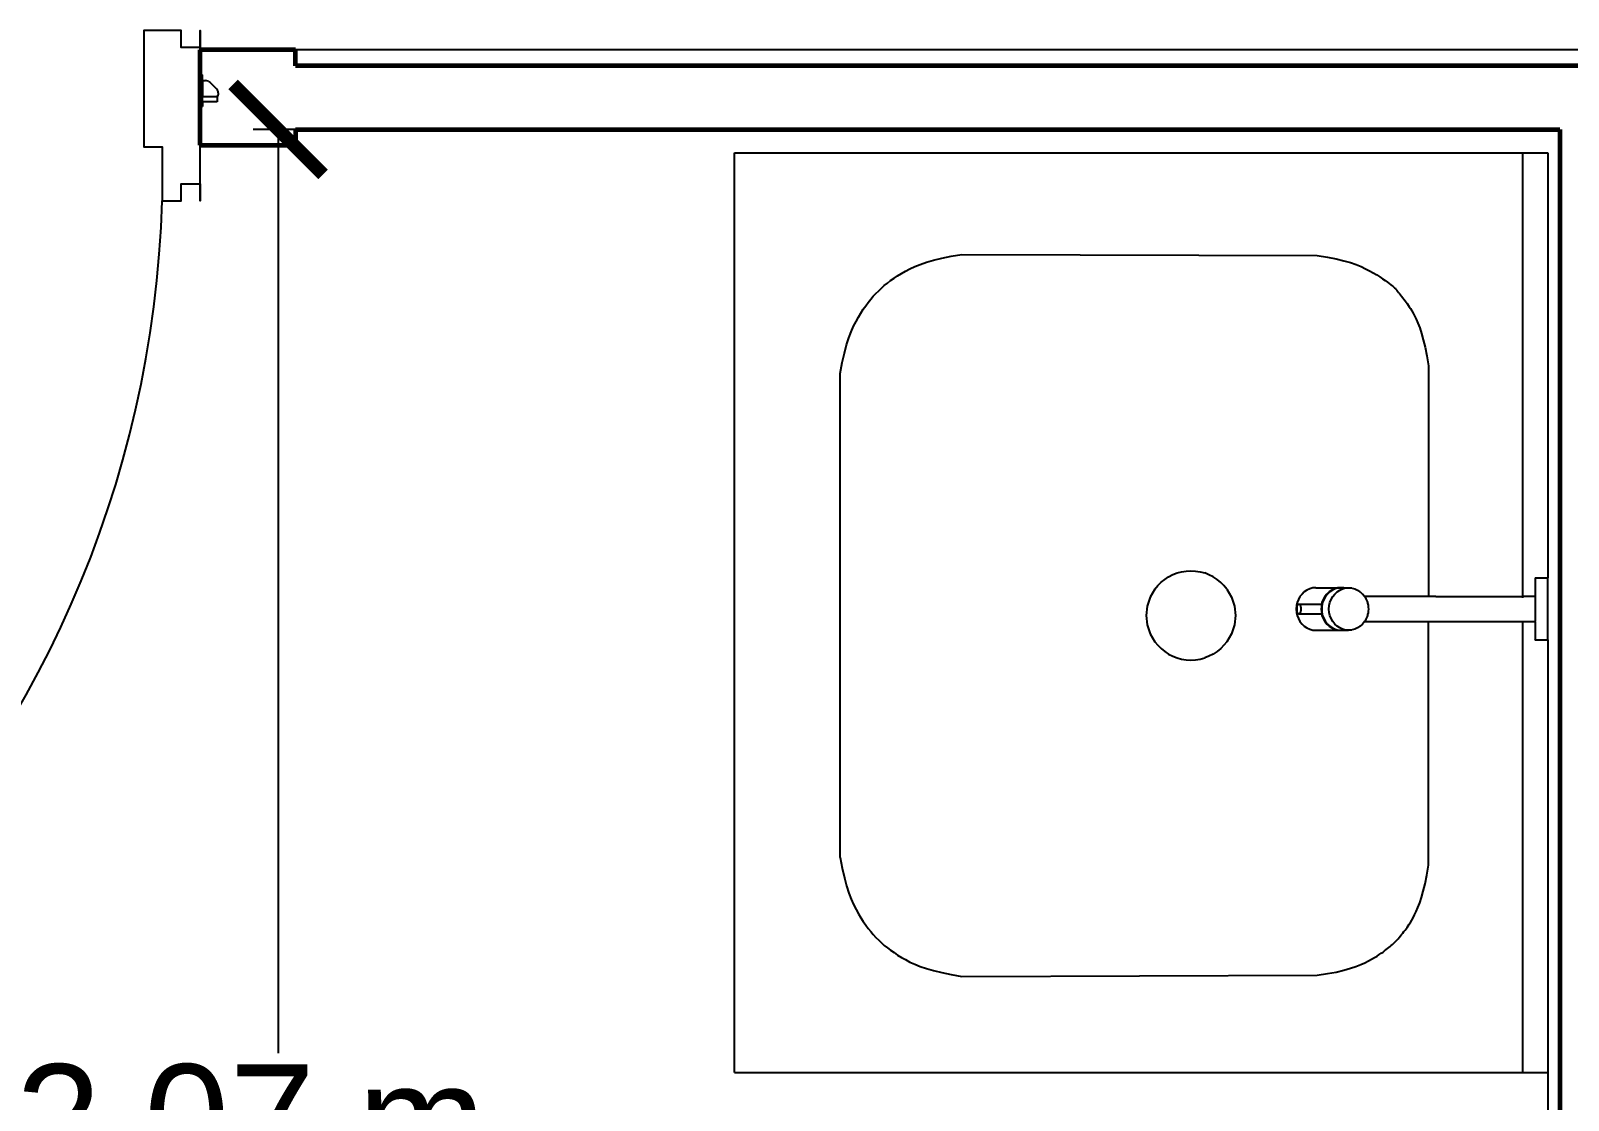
# Model space of a CAD drawing. Header units: metres. Extents: x 12.2 to 77.2, y 18.8 to 35.5.
# Drawn here: x 29.726 to 30.955, y 24.498 to 25.353 of the extents above; entities that cross this region are included whole.
import ezdxf

# ---------------------------------------------------------------- set-up
doc = ezdxf.new("R2010")
doc.units = ezdxf.units.M
doc.layers.get('Defpoints').update_dxf_attribs({"lineweight": 0})
doc.layers.add('0inne_gulv', color=7, linetype='Continuous', lineweight=13)
doc.layers.add('A-WALL', color=250, linetype='Continuous', lineweight=60)
doc.layers.add('Edges', color=7, linetype='Continuous')
doc.styles.add('TEXTS', font='swissl.ttf')
doc.dimstyles.new('Copy of DIMTEXT', dxfattribs={"dimscale": 0.3, "dimtxt": 0.22, "dimasz": 0.18, "dimexe": 0.05, "dimexo": 0.05, "dimgap": 0.05, "dimtad": 0, "dimzin": 1, "dimdsep": 46, "dimtxsty": 'TEXTS', "dimblk": 'ARCHTICK', "dimcen": 0.1, "dimclrd": 256, "dimclre": 6, "dimclrt": 7, "dimadec": 0, "dimazin": 0, "dimtfac": 0.15, "dimtix": 1, "dimtofl": 0, "dimtmove": 1, "dimatfit": 3, "dimldrblk": 'OPEN', "dimfxl": 1, "dimtolj": 1, "dimtzin": 0, "dimarcsym": 0})

# ---------------------------------------------------------------- blocks, each defined once
blk = doc.blocks.new('*U19')
blk.add_lwpolyline([(33.6, 1124.4, -0.396717), (966.4, 192)], format="xyb")
for points in [[(72, 192), (33.6, 192), (33.6, 1124.4), (72, 1124.4)], [(33.6, 192), (16.8, 192), (16.8, 192), (16.8, 192), (16.8, 192), (16.8, 177), (0, 177), (0, 190.9), (0, 40.9), (0, 55.9), (16.8, 55.9), (16.8, 40.9), (33.6, 40.9), (33.6, 40.9), (50, 40.9), (50, 144), (33.6, 144)], [(1000, 177), (1000, 192), (1000, 192), (1000, 40.9), (1000, 55.9), (983.2, 55.9), (983.2, 40.9), (966.4, 40.9), (966.4, 40.9), (950, 40.9), (950, 144), (966.4, 144), (966.4, 192), (983.2, 192), (983.2, 177)]]:
    blk.add_lwpolyline(points, close=True)
blk.add_lwpolyline([(33.6, 192), (72, 192)])
blk = doc.blocks.new('hyjnmu')
at = {"layer": 'Edges'}
for p, q in [((1051.659, 1739.2149), (1051.659, 1739.6149)), ((1051.659, 1739.6149), (1051.6731, 1739.6149)), ((1051.6731, 1739.6149), (1051.9985, 1739.6149)), ((1051.9985, 1739.6049), (1051.9985, 1739.6149)), ((1051.9988, 1739.6149), (1051.9985, 1739.6149)), ((1051.9985, 1739.6049), (1051.9988, 1739.6049)), ((1051.9998, 1739.6149), (1051.9988, 1739.6149)), ((1051.9988, 1739.6049), (1051.9998, 1739.6049)), ((1052.0013, 1739.6149), (1051.9998, 1739.6149)), ((1051.9998, 1739.6049), (1052.0013, 1739.6049)), ((1052.0033, 1739.6149), (1052.0013, 1739.6149)), ((1052.0013, 1739.6049), (1052.0033, 1739.6049)), ((1052.0059, 1739.6149), (1052.0033, 1739.6149)), ((1052.0033, 1739.6049), (1052.0059, 1739.6049)), ((1052.0088, 1739.6149), (1052.0059, 1739.6149)), ((1052.0059, 1739.6049), (1052.0088, 1739.6049)), ((1052.0122, 1739.6149), (1052.0088, 1739.6149)), ((1052.0088, 1739.6049), (1052.0122, 1739.6049)), ((1052.0158, 1739.6149), (1052.0122, 1739.6149)), ((1052.0122, 1739.6049), (1052.0135, 1739.6049)), ((1052.0135, 1739.6049), (1052.0136, 1739.6049)), ((1052.0135, 1739.6049), (1052.0135, 1739.5949)), ((1052.0136, 1739.6049), (1052.014, 1739.6049)), ((1052.014, 1739.6049), (1052.0146, 1739.6049)), ((1052.0146, 1739.6049), (1052.0154, 1739.6049)), ((1052.0154, 1739.6049), (1052.0158, 1739.6049)), ((1052.0196, 1739.6149), (1052.0158, 1739.6149)), ((1052.0158, 1739.6049), (1052.0164, 1739.6049)), ((1052.0164, 1739.6049), (1052.0176, 1739.6049)), ((1052.0176, 1739.6049), (1052.019, 1739.6049)), ((1052.019, 1739.6049), (1052.0196, 1739.6049)), ((1052.0235, 1739.6149), (1052.0196, 1739.6149)), ((1052.0196, 1739.6049), (1052.0204, 1739.6049)), ((1052.0204, 1739.6049), (1052.0219, 1739.6049)), ((1052.0219, 1739.6049), (1052.0235, 1739.6049)), ((1052.0274, 1739.6149), (1052.0235, 1739.6149)), ((1052.0235, 1739.6049), (1052.0251, 1739.6049)), ((1052.0235, 1739.6049), (1052.0235, 1739.6049)), ((1052.0251, 1739.6049), (1052.0266, 1739.6049)), ((1052.0266, 1739.6049), (1052.0274, 1739.6049)), ((1052.0313, 1739.6149), (1052.0274, 1739.6149)), ((1052.0274, 1739.6049), (1052.028, 1739.6049)), ((1052.028, 1739.6049), (1052.0294, 1739.6049)), ((1052.0294, 1739.6049), (1052.0306, 1739.6049)), ((1052.0306, 1739.6049), (1052.0313, 1739.6049)), ((1052.0349, 1739.6149), (1052.0313, 1739.6149)), ((1052.0313, 1739.6049), (1052.0316, 1739.6049)), ((1052.0316, 1739.6049), (1052.0324, 1739.6049)), ((1052.0324, 1739.6049), (1052.033, 1739.6049)), ((1052.0335, 1739.6049), (1052.033, 1739.6049)), ((1052.0335, 1739.5949), (1052.0335, 1739.6049)), ((1052.0335, 1739.6049), (1052.0349, 1739.6049)), ((1052.0382, 1739.6149), (1052.0349, 1739.6149)), ((1052.0349, 1739.6049), (1052.0382, 1739.6049)), ((1052.0412, 1739.6149), (1052.0382, 1739.6149)), ((1052.0382, 1739.6049), (1052.0412, 1739.6049)), ((1052.0438, 1739.6149), (1052.0412, 1739.6149)), ((1052.0412, 1739.6049), (1052.0438, 1739.6049)), ((1052.0458, 1739.6149), (1052.0438, 1739.6149)), ((1052.0438, 1739.6049), (1052.0458, 1739.6049)), ((1052.0473, 1739.6149), (1052.0458, 1739.6149)), ((1052.0458, 1739.6049), (1052.0473, 1739.6049)), ((1052.0482, 1739.6149), (1052.0473, 1739.6149)), ((1052.0473, 1739.6049), (1052.0482, 1739.6049)), ((1052.0482, 1739.6149), (1052.0485, 1739.6149)), ((1052.0485, 1739.6049), (1052.0482, 1739.6049)), ((1052.0485, 1739.6149), (1052.0485, 1739.6049)), ((1052.0485, 1739.6149), (1052.3731, 1739.6149)), ((1052.3731, 1739.6149), (1052.394, 1739.6149)), ((1052.394, 1739.6149), (1053.0663, 1739.6149)), ((1052.394, 1738.9649), (1052.394, 1739.6149)), ((1052.0135, 1739.5949), (1051.659, 1739.5949)), ((1052.0136, 1739.5949), (1052.0135, 1739.5949)), ((1052.0135, 1739.5253), (1052.0135, 1739.5949)), ((1052.0146, 1739.5949), (1052.014, 1739.5949)), ((1052.0335, 1739.5949), (1052.033, 1739.5949)), ((1052.394, 1739.5949), (1052.0335, 1739.5949)), ((1052.0335, 1739.5252), (1052.0335, 1739.5949)), ((1051.8292, 1739.5196), (1052.0135, 1739.5196)), ((1052.0135, 1739.5181), (1052.0134, 1739.5128)), ((1052.0135, 1739.5253), (1052.0135, 1739.5196)), ((1052.0135, 1739.5196), (1052.0135, 1739.5191)), ((1052.0135, 1739.5191), (1052.0135, 1739.5189)), ((1052.0135, 1739.5189), (1052.0135, 1739.5181)), ((1052.0334, 1739.5127), (1052.0335, 1739.5181)), ((1052.0335, 1739.5196), (1052.0335, 1739.5252)), ((1052.2281, 1739.5196), (1052.0335, 1739.5196)), ((1052.0335, 1739.5191), (1052.0335, 1739.5196)), ((1052.0335, 1739.5188), (1052.0335, 1739.5191)), ((1052.0335, 1739.5181), (1052.0335, 1739.5188)), ((1052.0134, 1739.5128), (1052.0135, 1739.4947)), ((1052.0335, 1739.4947), (1052.0334, 1739.5127)), ((1052.0135, 1739.4947), (1052.0135, 1739.4928)), ((1052.0335, 1739.4928), (1052.0335, 1739.4947)), ((1052.0135, 1739.4928), (1052.0135, 1739.4912)), ((1052.0135, 1739.4912), (1052.0135, 1739.4901)), ((1052.0135, 1739.4901), (1052.0135, 1739.4897)), ((1052.0135, 1739.4897), (1052.0135, 1739.4889)), ((1052.0135, 1739.4889), (1052.0135, 1739.488)), ((1052.0135, 1739.488), (1052.0135, 1739.4872)), ((1052.0135, 1739.4872), (1052.0135, 1739.4863)), ((1052.0135, 1739.4863), (1052.0135, 1739.4854)), ((1052.0135, 1739.4854), (1052.0135, 1739.4844)), ((1052.0135, 1739.4844), (1052.0135, 1739.4834)), ((1052.0135, 1739.4834), (1052.0135, 1739.4825)), ((1052.0135, 1739.4825), (1052.0135, 1739.4812)), ((1052.0135, 1739.4812), (1052.0135, 1739.4787)), ((1052.0335, 1739.4912), (1052.0335, 1739.4928)), ((1052.0335, 1739.4901), (1052.0335, 1739.4912)), ((1052.0335, 1739.4897), (1052.0335, 1739.4901)), ((1052.0335, 1739.4889), (1052.0335, 1739.4897)), ((1052.0335, 1739.488), (1052.0335, 1739.4889)), ((1052.0335, 1739.4872), (1052.0335, 1739.488)), ((1052.0335, 1739.4863), (1052.0335, 1739.4872)), ((1052.0335, 1739.4854), (1052.0335, 1739.4863)), ((1052.0335, 1739.4844), (1052.0335, 1739.4854)), ((1052.0335, 1739.4834), (1052.0335, 1739.4844)), ((1052.0335, 1739.4825), (1052.0335, 1739.4834)), ((1052.0335, 1739.4812), (1052.0335, 1739.4825)), ((1052.0335, 1739.4787), (1052.0335, 1739.4812)), ((1052.0135, 1739.4685), (1052.0115, 1739.4669)), ((1052.0135, 1739.4787), (1052.0135, 1739.4751)), ((1052.0135, 1739.4751), (1052.0135, 1739.4704)), ((1052.0135, 1739.4704), (1052.0135, 1739.4685)), ((1052.0135, 1739.4685), (1052.0136, 1739.4685)), ((1052.0136, 1739.4685), (1052.014, 1739.4687)), ((1052.014, 1739.4687), (1052.0146, 1739.4691)), ((1052.0146, 1739.4691), (1052.0154, 1739.4695)), ((1052.0154, 1739.4695), (1052.0158, 1739.4697)), ((1052.0158, 1739.4697), (1052.0164, 1739.47)), ((1052.0164, 1739.47), (1052.0176, 1739.4704)), ((1052.0176, 1739.4704), (1052.0183, 1739.4707)), ((1052.0183, 1739.4707), (1052.0189, 1739.4709)), ((1052.0189, 1739.4709), (1052.0204, 1739.4712)), ((1052.0204, 1739.4712), (1052.0208, 1739.4713)), ((1052.0208, 1739.4713), (1052.0219, 1739.4714)), ((1052.0219, 1739.4714), (1052.0235, 1739.4715)), ((1052.0235, 1739.4715), (1052.0251, 1739.4714)), ((1052.0251, 1739.4714), (1052.0262, 1739.4713)), ((1052.0262, 1739.4713), (1052.0266, 1739.4712)), ((1052.0266, 1739.4712), (1052.028, 1739.4709)), ((1052.028, 1739.4709), (1052.0287, 1739.4707)), ((1052.0287, 1739.4707), (1052.0294, 1739.4705)), ((1052.0294, 1739.4705), (1052.0306, 1739.47)), ((1052.0306, 1739.47), (1052.0312, 1739.4697)), ((1052.0312, 1739.4697), (1052.0316, 1739.4695)), ((1052.0316, 1739.4695), (1052.0324, 1739.4691)), ((1052.0324, 1739.4691), (1052.033, 1739.4687)), ((1052.033, 1739.4687), (1052.0335, 1739.4685)), ((1052.0335, 1739.4751), (1052.0335, 1739.4787)), ((1052.0335, 1739.4704), (1052.0335, 1739.4751)), ((1052.0335, 1739.4685), (1052.0335, 1739.4704)), ((1052.0335, 1739.4685), (1052.0355, 1739.4669)), ((1052.0065, 1739.4557), (1052.0067, 1739.4582)), ((1052.0067, 1739.4582), (1052.0068, 1739.4586)), ((1052.0068, 1739.4586), (1052.0073, 1739.4606)), ((1052.0073, 1739.4606), (1052.0084, 1739.4629)), ((1052.0084, 1739.4629), (1052.0097, 1739.4648)), ((1052.0097, 1739.4648), (1052.0098, 1739.465)), ((1052.0098, 1739.465), (1052.0115, 1739.4669)), ((1052.0355, 1739.4669), (1052.0372, 1739.465)), ((1052.0372, 1739.465), (1052.0373, 1739.4648)), ((1052.0373, 1739.4648), (1052.0386, 1739.4629)), ((1052.0386, 1739.4629), (1052.0397, 1739.4606)), ((1052.0397, 1739.4606), (1052.0402, 1739.4586)), ((1052.0402, 1739.4586), (1052.0403, 1739.4582)), ((1052.0403, 1739.4582), (1052.0405, 1739.4557)), ((1052.0067, 1739.4533), (1052.0065, 1739.4557)), ((1052.0065, 1739.4518), (1052.0065, 1739.4557)), ((1052.0065, 1739.4499), (1052.0065, 1739.4518)), ((1052.0067, 1739.4518), (1052.0065, 1739.4499)), ((1052.0065, 1739.4499), (1052.0065, 1739.4496)), ((1052.0065, 1739.4496), (1052.0065, 1739.4494)), ((1052.0065, 1739.4494), (1052.0067, 1739.4474)), ((1052.0065, 1739.4447), (1052.0065, 1739.4494)), ((1052.0065, 1739.4296), (1052.0065, 1739.4447)), ((1052.0073, 1739.4509), (1052.0067, 1739.4533)), ((1052.0067, 1739.4518), (1052.0067, 1739.4518)), ((1052.0067, 1739.4474), (1052.0073, 1739.445)), ((1052.0067, 1739.4474), (1052.0067, 1739.447)), ((1052.0067, 1739.447), (1052.0073, 1739.4446)), ((1052.0084, 1739.4486), (1052.0073, 1739.4509)), ((1052.0073, 1739.445), (1052.0084, 1739.4427)), ((1052.0073, 1739.4446), (1052.0084, 1739.4423)), ((1052.0098, 1739.4465), (1052.0084, 1739.4486)), ((1052.0115, 1739.4446), (1052.0098, 1739.4465)), ((1052.0135, 1739.443), (1052.0115, 1739.4446)), ((1052.0355, 1739.4446), (1052.0335, 1739.443)), ((1052.0372, 1739.4465), (1052.0355, 1739.4446)), ((1052.0386, 1739.4486), (1052.0372, 1739.4465)), ((1052.0397, 1739.4509), (1052.0386, 1739.4486)), ((1052.0386, 1739.4427), (1052.0397, 1739.445)), ((1052.0386, 1739.4423), (1052.0397, 1739.4446)), ((1052.0403, 1739.4533), (1052.0397, 1739.4509)), ((1052.0397, 1739.445), (1052.0403, 1739.4474)), ((1052.0397, 1739.4446), (1052.0403, 1739.447)), ((1052.0405, 1739.4557), (1052.0403, 1739.4533)), ((1052.0403, 1739.4518), (1052.0403, 1739.4518)), ((1052.0405, 1739.4499), (1052.0403, 1739.4518)), ((1052.0403, 1739.4474), (1052.0405, 1739.4494)), ((1052.0403, 1739.447), (1052.0403, 1739.4474)), ((1052.0405, 1739.4518), (1052.0405, 1739.4557)), ((1052.0405, 1739.4499), (1052.0405, 1739.4518)), ((1052.0405, 1739.4496), (1052.0405, 1739.4499)), ((1052.0405, 1739.4494), (1052.0405, 1739.4496)), ((1052.0405, 1739.4447), (1052.0405, 1739.4494)), ((1052.0405, 1739.4296), (1052.0405, 1739.4447)), ((1052.0084, 1739.4427), (1052.0098, 1739.4406)), ((1052.0084, 1739.4423), (1052.0098, 1739.4402)), ((1052.0098, 1739.4406), (1052.0115, 1739.4387)), ((1052.0098, 1739.4402), (1052.0115, 1739.4383)), ((1052.0115, 1739.4387), (1052.0135, 1739.4371)), ((1052.0115, 1739.4383), (1052.0135, 1739.4367)), ((1052.0158, 1739.4417), (1052.0135, 1739.443)), ((1052.0135, 1739.4371), (1052.0158, 1739.4358)), ((1052.0135, 1739.4367), (1052.0158, 1739.4354)), ((1052.0183, 1739.4407), (1052.0158, 1739.4417)), ((1052.0158, 1739.4358), (1052.0183, 1739.4349)), ((1052.0158, 1739.4354), (1052.0183, 1739.4344)), ((1052.0208, 1739.4402), (1052.0183, 1739.4407)), ((1052.0183, 1739.4349), (1052.0195, 1739.4346)), ((1052.0183, 1739.4344), (1052.0195, 1739.4342)), ((1052.0195, 1739.4342), (1052.0195, 1739.4346)), ((1052.0195, 1739.416), (1052.0195, 1739.4342)), ((1052.0235, 1739.44), (1052.0208, 1739.4402)), ((1052.0262, 1739.4402), (1052.0235, 1739.44)), ((1052.0287, 1739.4407), (1052.0262, 1739.4402)), ((1052.0275, 1739.4346), (1052.0287, 1739.4349)), ((1052.0275, 1739.4346), (1052.0275, 1739.4342)), ((1052.0275, 1739.4342), (1052.0287, 1739.4344)), ((1052.0275, 1739.4342), (1052.0275, 1739.416)), ((1052.0312, 1739.4417), (1052.0287, 1739.4407)), ((1052.0287, 1739.4349), (1052.0312, 1739.4358)), ((1052.0287, 1739.4344), (1052.0312, 1739.4354)), ((1052.0335, 1739.443), (1052.0312, 1739.4417)), ((1052.0312, 1739.4358), (1052.0335, 1739.4371)), ((1052.0312, 1739.4354), (1052.0335, 1739.4367)), ((1052.0335, 1739.4371), (1052.0355, 1739.4387)), ((1052.0335, 1739.4367), (1052.0355, 1739.4383)), ((1052.0355, 1739.4387), (1052.0372, 1739.4406)), ((1052.0355, 1739.4383), (1052.0372, 1739.4402)), ((1052.0372, 1739.4406), (1052.0386, 1739.4427)), ((1052.0372, 1739.4402), (1052.0386, 1739.4423)), ((1051.7402, 1739.1466), (1051.7411, 1739.4307)), ((1052.0065, 1739.4296), (1052.0067, 1739.4271)), ((1052.0067, 1739.4271), (1052.0073, 1739.4247)), ((1052.0073, 1739.4247), (1052.0084, 1739.4224)), ((1052.0084, 1739.4224), (1052.0098, 1739.4203)), ((1052.0098, 1739.4203), (1052.0115, 1739.4185)), ((1052.0355, 1739.4185), (1052.0372, 1739.4203)), ((1052.0372, 1739.4203), (1052.0386, 1739.4224)), ((1052.0386, 1739.4224), (1052.0397, 1739.4247)), ((1052.0397, 1739.4247), (1052.0403, 1739.4271)), ((1052.0403, 1739.4271), (1052.0405, 1739.4296)), ((1052.3171, 1739.1466), (1052.3162, 1739.4307)), ((1052.0115, 1739.4185), (1052.0135, 1739.4168)), ((1052.0135, 1739.4168), (1052.0158, 1739.4156)), ((1052.0158, 1739.4156), (1052.0183, 1739.4146)), ((1052.0183, 1739.4146), (1052.0208, 1739.414)), ((1052.0195, 1739.416), (1052.0196, 1739.4162)), ((1052.0196, 1739.4157), (1052.0195, 1739.416)), ((1052.0196, 1739.4162), (1052.0197, 1739.4164)), ((1052.0197, 1739.4155), (1052.0196, 1739.4157)), ((1052.0197, 1739.4164), (1052.0199, 1739.4166)), ((1052.0199, 1739.4153), (1052.0197, 1739.4155)), ((1052.0199, 1739.4166), (1052.0203, 1739.4168)), ((1052.0203, 1739.4151), (1052.0199, 1739.4153)), ((1052.0203, 1739.4168), (1052.0207, 1739.417)), ((1052.0207, 1739.4149), (1052.0203, 1739.4151)), ((1052.0207, 1739.417), (1052.0208, 1739.4171)), ((1052.0208, 1739.4148), (1052.0207, 1739.4149)), ((1052.0208, 1739.4171), (1052.0212, 1739.4172)), ((1052.0212, 1739.4147), (1052.0208, 1739.4148)), ((1052.0208, 1739.414), (1052.0235, 1739.4138)), ((1052.0212, 1739.4172), (1052.0217, 1739.4173)), ((1052.0217, 1739.4146), (1052.0212, 1739.4147)), ((1052.0217, 1739.4173), (1052.0223, 1739.4174)), ((1052.0223, 1739.4145), (1052.0217, 1739.4146)), ((1052.0223, 1739.4174), (1052.0229, 1739.4174)), ((1052.0229, 1739.4145), (1052.0223, 1739.4145)), ((1052.0229, 1739.4174), (1052.0235, 1739.4175)), ((1052.0235, 1739.4145), (1052.0229, 1739.4145)), ((1052.0235, 1739.4175), (1052.0241, 1739.4174)), ((1052.0241, 1739.4145), (1052.0235, 1739.4145)), ((1052.0235, 1739.4138), (1052.0262, 1739.414)), ((1052.0241, 1739.4174), (1052.0247, 1739.4174)), ((1052.0247, 1739.4145), (1052.0241, 1739.4145)), ((1052.0247, 1739.4174), (1052.0253, 1739.4173)), ((1052.0253, 1739.4146), (1052.0247, 1739.4145)), ((1052.0253, 1739.4173), (1052.0259, 1739.4172)), ((1052.0259, 1739.4147), (1052.0253, 1739.4146)), ((1052.0259, 1739.4172), (1052.0263, 1739.417)), ((1052.0262, 1739.4148), (1052.0259, 1739.4147)), ((1052.0263, 1739.4149), (1052.0262, 1739.4148)), ((1052.0262, 1739.414), (1052.0286, 1739.4146)), ((1052.0263, 1739.417), (1052.0267, 1739.4168)), ((1052.0267, 1739.4151), (1052.0263, 1739.4149)), ((1052.0267, 1739.4168), (1052.0271, 1739.4166)), ((1052.0271, 1739.4153), (1052.0267, 1739.4151)), ((1052.0271, 1739.4166), (1052.0273, 1739.4164)), ((1052.0273, 1739.4155), (1052.0271, 1739.4153)), ((1052.0273, 1739.4164), (1052.0274, 1739.4162)), ((1052.0274, 1739.4157), (1052.0273, 1739.4155)), ((1052.0274, 1739.4162), (1052.0275, 1739.416)), ((1052.0275, 1739.416), (1052.0274, 1739.4157)), ((1052.0286, 1739.4146), (1052.0287, 1739.4146)), ((1052.0287, 1739.4146), (1052.0312, 1739.4156)), ((1052.0312, 1739.4156), (1052.0335, 1739.4168)), ((1052.0335, 1739.4168), (1052.0355, 1739.4185)), ((1052.0077, 1739.3585), (1052.0048, 1739.3561)), ((1052.0077, 1739.3585), (1052.0141, 1739.3622)), ((1052.0141, 1739.3622), (1052.0212, 1739.3645)), ((1052.0212, 1739.3645), (1052.0286, 1739.3653)), ((1052.0286, 1739.3653), (1052.0361, 1739.3645)), ((1052.0361, 1739.3645), (1052.0432, 1739.3622)), ((1052.0432, 1739.3622), (1052.0496, 1739.3585)), ((1052.0496, 1739.3585), (1052.0525, 1739.3561)), ((1051.9978, 1739.3474), (1051.9961, 1739.3441)), ((1051.9998, 1739.3506), (1051.9978, 1739.3474)), ((1052.0022, 1739.3535), (1051.9998, 1739.3506)), ((1052.0048, 1739.3561), (1052.0022, 1739.3535)), ((1052.0525, 1739.3561), (1052.0551, 1739.3535)), ((1052.0551, 1739.3535), (1052.0575, 1739.3506)), ((1052.0575, 1739.3506), (1052.0595, 1739.3474)), ((1052.0595, 1739.3474), (1052.0612, 1739.3441)), ((1051.993, 1739.3296), (1051.9932, 1739.3333)), ((1051.9932, 1739.3333), (1051.9937, 1739.337)), ((1051.9937, 1739.337), (1051.9947, 1739.3407)), ((1051.9961, 1739.3441), (1051.9947, 1739.3407)), ((1052.0612, 1739.3441), (1052.0626, 1739.3407)), ((1052.0635, 1739.337), (1052.0626, 1739.3407)), ((1052.0641, 1739.3333), (1052.0635, 1739.337)), ((1052.0643, 1739.3296), (1052.0641, 1739.3333)), ((1051.9932, 1739.3259), (1051.993, 1739.3296)), ((1051.9937, 1739.3222), (1051.9932, 1739.3259)), ((1051.9947, 1739.3186), (1051.9937, 1739.3222)), ((1052.0626, 1739.3186), (1052.0635, 1739.3222)), ((1052.0635, 1739.3222), (1052.0641, 1739.3259)), ((1052.0641, 1739.3259), (1052.0643, 1739.3296)), ((1051.996, 1739.3151), (1051.9947, 1739.3186)), ((1051.9978, 1739.3118), (1051.996, 1739.3151)), ((1051.9998, 1739.3087), (1051.9978, 1739.3118)), ((1052.0575, 1739.3087), (1052.0595, 1739.3118)), ((1052.0595, 1739.3118), (1052.0612, 1739.3151)), ((1052.0612, 1739.3151), (1052.0626, 1739.3186)), ((1052.0021, 1739.3058), (1051.9998, 1739.3087)), ((1052.0048, 1739.3031), (1052.0021, 1739.3058)), ((1052.0077, 1739.3007), (1052.0048, 1739.3031)), ((1052.0077, 1739.3007), (1052.0141, 1739.297)), ((1052.0141, 1739.297), (1052.0212, 1739.2947)), ((1052.0361, 1739.2947), (1052.0432, 1739.297)), ((1052.0432, 1739.297), (1052.0496, 1739.3007)), ((1052.0496, 1739.3007), (1052.0525, 1739.3031)), ((1052.0525, 1739.3031), (1052.0551, 1739.3058)), ((1052.0551, 1739.3058), (1052.0575, 1739.3087)), ((1052.0212, 1739.2947), (1052.0286, 1739.2939)), ((1052.0286, 1739.2939), (1052.0361, 1739.2947)), ((1051.659, 1738.9649), (1051.659, 1739.2149)), ((1052.2221, 1739.0494), (1051.8352, 1739.0494)), ((1052.394, 1738.9649), (1051.659, 1738.9649))]:
    blk.add_line(p, q, dxfattribs=at)
for points in [[(1051.7411, 1739.4307), (1051.7423, 1739.4388), (1051.7437, 1739.4458), (1051.7452, 1739.4519), (1051.7467, 1739.4572), (1051.7483, 1739.4618), (1051.7499, 1739.4658), (1051.7516, 1739.4693), (1051.7532, 1739.4725), (1051.7549, 1739.4754), (1051.7565, 1739.4782), (1051.7581, 1739.4806), (1051.7596, 1739.4829), (1051.761, 1739.4849), (1051.7623, 1739.4867), (1051.7634, 1739.4882), (1051.7644, 1739.4894), (1051.7652, 1739.4904), (1051.7658, 1739.4913), (1051.7663, 1739.4919), (1051.7668, 1739.4924), (1051.7672, 1739.4929), (1051.7677, 1739.4933), (1051.7682, 1739.4938), (1051.7688, 1739.4943), (1051.7696, 1739.4949), (1051.7705, 1739.4956), (1051.7714, 1739.4964), (1051.7725, 1739.4972), (1051.7736, 1739.4981), (1051.7748, 1739.499), (1051.7759, 1739.4999), (1051.7771, 1739.5008), (1051.7782, 1739.5016), (1051.7794, 1739.5025), (1051.7806, 1739.5033), (1051.7819, 1739.5042), (1051.7834, 1739.5052), (1051.7851, 1739.5062), (1051.787, 1739.5072), (1051.7893, 1739.5084), (1051.792, 1739.5097), (1051.7951, 1739.5111), (1051.7988, 1739.5125), (1051.8032, 1739.514), (1051.8083, 1739.5154), (1051.8143, 1739.5169), (1051.8212, 1739.5183), (1051.8292, 1739.5196)], [(1052.3162, 1739.4307), (1052.3149, 1739.4388), (1052.3136, 1739.4458), (1052.3121, 1739.4519), (1052.3106, 1739.4571), (1052.3091, 1739.4616), (1052.3076, 1739.4654), (1052.3062, 1739.4687), (1052.3047, 1739.4716), (1052.3034, 1739.4741), (1052.3021, 1739.4764), (1052.3009, 1739.4784), (1052.2997, 1739.4802), (1052.2986, 1739.4818), (1052.2976, 1739.4832), (1052.2966, 1739.4845), (1052.2957, 1739.4857), (1052.2949, 1739.4868), (1052.2941, 1739.4878), (1052.2933, 1739.4888), (1052.2925, 1739.4898), (1052.2917, 1739.4907), (1052.2909, 1739.4916), (1052.2901, 1739.4925), (1052.2892, 1739.4933), (1052.2882, 1739.4943), (1052.2871, 1739.4952), (1052.286, 1739.4961), (1052.2848, 1739.4971), (1052.2837, 1739.498), (1052.2825, 1739.499), (1052.2813, 1739.4999), (1052.2802, 1739.5008), (1052.279, 1739.5016), (1052.2779, 1739.5025), (1052.2767, 1739.5033), (1052.2754, 1739.5042), (1052.2739, 1739.5052), (1052.2722, 1739.5062), (1052.2702, 1739.5072), (1052.2679, 1739.5084), (1052.2653, 1739.5097), (1052.2621, 1739.5111), (1052.2584, 1739.5125), (1052.2541, 1739.514), (1052.2489, 1739.5154), (1052.243, 1739.5169), (1052.2361, 1739.5183), (1052.2281, 1739.5196)], [(1051.8352, 1739.0494), (1051.8265, 1739.051), (1051.819, 1739.0527), (1051.8125, 1739.0545), (1051.8068, 1739.0563), (1051.8019, 1739.0582), (1051.7975, 1739.0601), (1051.7937, 1739.062), (1051.7903, 1739.0639), (1051.787, 1739.0658), (1051.784, 1739.0678), (1051.7812, 1739.0697), (1051.7785, 1739.0717), (1051.776, 1739.0737), (1051.7736, 1739.0758), (1051.7713, 1739.0779), (1051.7692, 1739.0801), (1051.767, 1739.0823), (1051.765, 1739.0846), (1051.763, 1739.0871), (1051.761, 1739.0896), (1051.7591, 1739.0924), (1051.7572, 1739.0952), (1051.7554, 1739.0983), (1051.7535, 1739.1016), (1051.7517, 1739.1051), (1051.7499, 1739.109), (1051.7481, 1739.1133), (1051.7464, 1739.1183), (1051.7447, 1739.124), (1051.7431, 1739.1305), (1051.7416, 1739.138), (1051.7402, 1739.1466)], [(1052.2221, 1739.0494), (1052.2307, 1739.051), (1052.2383, 1739.0527), (1052.2448, 1739.0545), (1052.2505, 1739.0563), (1052.2554, 1739.0582), (1052.2597, 1739.0601), (1052.2635, 1739.062), (1052.267, 1739.0639), (1052.2702, 1739.0658), (1052.2733, 1739.0678), (1052.2761, 1739.0697), (1052.2787, 1739.0717), (1052.2813, 1739.0737), (1052.2836, 1739.0758), (1052.2859, 1739.0779), (1052.2881, 1739.0801), (1052.2902, 1739.0823), (1052.2923, 1739.0846), (1052.2943, 1739.0871), (1052.2962, 1739.0896), (1052.2981, 1739.0924), (1052.3, 1739.0952), (1052.3019, 1739.0983), (1052.3037, 1739.1016), (1052.3056, 1739.1051), (1052.3074, 1739.109), (1052.3091, 1739.1133), (1052.3109, 1739.1183), (1052.3125, 1739.124), (1052.3141, 1739.1305), (1052.3156, 1739.138), (1052.3171, 1739.1466)]]:
    blk.add_lwpolyline(points, dxfattribs=at)
for centre, radius, start, end in [((1052.0235, 1739.4534), 0.0192, 257.9958, 282.0042), ((1052.0235, 1739.4527), 0.0189, 257.8057, 282.1943)]:
    blk.add_arc(centre, radius, start, end, dxfattribs=at)
blk = doc.blocks.new('_ArchTick')
at = {"color": 0, "linetype": 'ByBlock', "const_width": 0.15}
blk.add_lwpolyline([(-0.5, -0.5), (0.5, 0.5)], dxfattribs=at)
blk = doc.blocks.new('*D55')
at = {"layer": '0inne_gulv', "color": 6, "lineweight": -2, "transparency": 16777216}
for p, q in [((30.0723, 25.2743), (29.9035, 25.2743)), ((30.2835, 21.6675), (29.9035, 21.6675))]:
    blk.add_line(p, q, dxfattribs=at)
at = {"layer": '0inne_gulv', "lineweight": -2, "transparency": 16777216}
for p, q in [((29.9235, 25.2743), (29.9235, 23.741)), ((29.9235, 21.6675), (29.9235, 23.2009))]:
    blk.add_line(p, q, dxfattribs=at)
at = {"layer": 'Defpoints', "color": 0, "transparency": 16777216}
for p in [(30.0923, 25.2743), (29.9235, 21.6675), (30.7693, 21.6675)]:
    blk.add_point(p, dxfattribs=at)
at = {"layer": '0inne_gulv', "lineweight": -2, "transparency": 16777216, "xscale": 0.072, "yscale": 0.072, "zscale": 0.072}
for p, rotation in [((29.9235, 25.2743), 90), ((29.9235, 21.6675), 270)]:
    blk.add_blockref('_ArchTick', p, dxfattribs=dict(at, rotation=rotation))
at = {"layer": '0inne_gulv', "color": 7, "transparency": 16777216, "char_height": 0.088, "attachment_point": 5, "rotation": 90, "style": 'TEXTS', "bg_fill": 3, "box_fill_scale": 1.1, "bg_fill_color": 256, "bg_fill_true_color": 13158600, "bg_fill_transparency": 0}
for s, insert in [('\\A1;[11\'-10" ft]', (30.0001, 23.4709)), ('\\A1;3.61 m', (29.8582, 23.4709))]:
    blk.add_mtext(s, dxfattribs=dict(at, insert=insert))
blk = doc.blocks.new('_Open')
at = {"color": 0, "linetype": 'ByBlock', "lineweight": -2}
for p, q in [((-1, 0.167), (0, 0)), ((-1, -0.167), (0, 0)), ((0, 0), (-1, 0))]:
    blk.add_line(p, q, dxfattribs=at)
blk = doc.blocks.new('*D56')
at = {"layer": '0inne_gulv', "color": 6, "lineweight": -2, "transparency": 16777216}
for p, q in [((28.865, 24.2782), (28.865, 24.4373)), ((30.9383, 24.2043), (30.9383, 24.4373))]:
    blk.add_line(p, q, dxfattribs=at)
at = {"layer": '0inne_gulv', "lineweight": -2, "transparency": 16777216}
for p, q in [((28.865, 24.4173), (29.6922, 24.4173)), ((30.9383, 24.4173), (30.1111, 24.4173))]:
    blk.add_line(p, q, dxfattribs=at)
at = {"layer": 'Defpoints', "color": 0, "transparency": 16777216}
for p in [(30.9383, 24.4173), (28.865, 24.2582), (30.9383, 24.1843)]:
    blk.add_point(p, dxfattribs=at)
at = {"layer": '0inne_gulv', "lineweight": -2, "transparency": 16777216, "xscale": 0.072, "yscale": 0.072, "zscale": 0.072, "rotation": 180}
blk.add_blockref('_ArchTick', (28.865, 24.4173), dxfattribs=at)
at = {"layer": '0inne_gulv', "lineweight": -2, "transparency": 16777216, "xscale": 0.072, "yscale": 0.072, "zscale": 0.072}
blk.add_blockref('_ArchTick', (30.9383, 24.4173), dxfattribs=at)
at = {"layer": '0inne_gulv', "color": 7, "transparency": 16777216, "char_height": 0.088, "attachment_point": 5, "style": 'TEXTS', "bg_fill": 3, "box_fill_scale": 1.1, "bg_fill_color": 256, "bg_fill_true_color": 13158600, "bg_fill_transparency": 0}
for s, insert in [('\\A1;2.07 m', (29.9016, 24.4826)), ('\\A1;[6\'-9{\\H0.15x;\\S3/4;}" ft]', (29.9016, 24.3407))]:
    blk.add_mtext(s, dxfattribs=dict(at, insert=insert))

msp = doc.modelspace()

# ---------------------------------------------------------------- linework, layer by layer
for p, q in [((33.3989, 25.3378), (29.9373, 25.3378)), ((29.8611, 25.3164), (29.8614, 25.3164)), ((29.8614, 25.318), (29.863, 25.318)), ((29.8614, 25.318), (29.8614, 25.3164)), ((29.8614, 25.3164), (29.8614, 25.2942)), ((29.863, 25.3133), (29.863, 25.318)), ((29.863, 25.3133), (29.8655, 25.3133)), ((29.863, 25.3133), (29.863, 25.3006)), ((29.8675, 25.3127), (29.8655, 25.3133)), ((29.8675, 25.3127), (29.8693, 25.3117)), ((29.8693, 25.3117), (29.8745, 25.3065)), ((29.8751, 25.3056), (29.8745, 25.3065)), ((29.8755, 25.3047), (29.8751, 25.3056)), ((29.8757, 25.3036), (29.8755, 25.3047)), ((29.8757, 25.3036), (29.8757, 25.3018)), ((29.8611, 25.2942), (29.8614, 25.2942)), ((29.8614, 25.2942), (29.8614, 25.2926)), ((29.8614, 25.2926), (29.863, 25.2926)), ((29.863, 25.3006), (29.8745, 25.3006)), ((29.863, 25.3002), (29.863, 25.3006)), ((29.8749, 25.3002), (29.863, 25.3002)), ((29.863, 25.2962), (29.863, 25.3002)), ((29.8749, 25.2962), (29.863, 25.2962)), ((29.863, 25.2962), (29.863, 25.2926)), ((29.8751, 25.3008), (29.8745, 25.3006)), ((29.8749, 25.3002), (29.8749, 25.2962)), ((29.8755, 25.3012), (29.8751, 25.3008)), ((29.8755, 25.3012), (29.8757, 25.3018))]:
    msp.add_line(p, q)
at = {"layer": 'A-WALL'}
for p, q in [((29.9373, 25.3378), (29.8611, 25.3378)), ((29.8611, 25.3269), (29.8611, 25.3378)), ((29.9373, 25.3251), (29.9373, 25.3378)), ((29.8611, 25.3164), (29.8611, 25.3269)), ((29.8611, 25.3161), (29.8611, 25.3164)), ((29.8611, 25.2946), (29.8611, 25.3161)), ((33.3989, 25.3251), (29.9373, 25.3251)), ((29.8611, 25.2942), (29.8611, 25.2946)), ((29.8611, 25.2761), (29.8611, 25.2942)), ((29.8611, 25.2743), (29.8611, 25.2761)), ((29.8611, 25.2616), (29.8611, 25.2743)), ((29.9373, 25.2743), (29.9373, 25.2616)), ((29.9373, 25.2743), (30.9478, 25.2743)), ((30.9478, 25.2743), (30.9478, 21.6675)), ((29.8611, 25.2616), (29.9373, 25.2616))]:
    msp.add_line(p, q, dxfattribs=at)

# ---------------------------------------------------------------- block references
at = {"xscale": -0.0009000000000045201, "yscale": 0.0009000000000045201, "zscale": 0.0009000000000045201, "rotation": 180}
msp.add_blockref('*U19', (28.9611, 25.39), dxfattribs=at)
at = {"layer": '0inne_gulv', "rotation": 270}
msp.add_blockref('hyjnmu', (-1708.6766, 1076.9145), dxfattribs=at)

# ---------------------------------------------------------------- next in the draw order: dimensions: what is measured, and where the dimension line sits
at = {"layer": '0inne_gulv'}
dim = msp.add_linear_dim(base=(29.9235, 21.6675), p1=(30.0923, 25.2743), p2=(30.7693, 21.6675), angle=90, dimstyle='Copy of DIMTEXT', override={"dimscale": 0.4, "dimpost": ' m\\X', "dimfxl": 0.9, "dimfxlon": 1, "dimtfill": 1}, dxfattribs=at)
dim.commit()
dim.dimension.update_dxf_attribs({"geometry": '*D55', "text_midpoint": (29.9235, 23.4709)})

# ---------------------------------------------------------------- next in the draw order: dimensions: what is measured, and where the dimension line sits
dim = msp.add_linear_dim(base=(30.9383, 24.4173), p1=(28.865, 24.2582), p2=(30.9383, 24.1843), dimstyle='Copy of DIMTEXT', override={"dimscale": 0.4, "dimpost": ' m\\X', "dimfxl": 0.9, "dimfxlon": 1, "dimtfill": 1}, dxfattribs=at)
dim.commit()
dim.dimension.update_dxf_attribs({"geometry": '*D56', "text_midpoint": (29.9016, 24.4173)})

doc.saveas('drawing.dxf')
